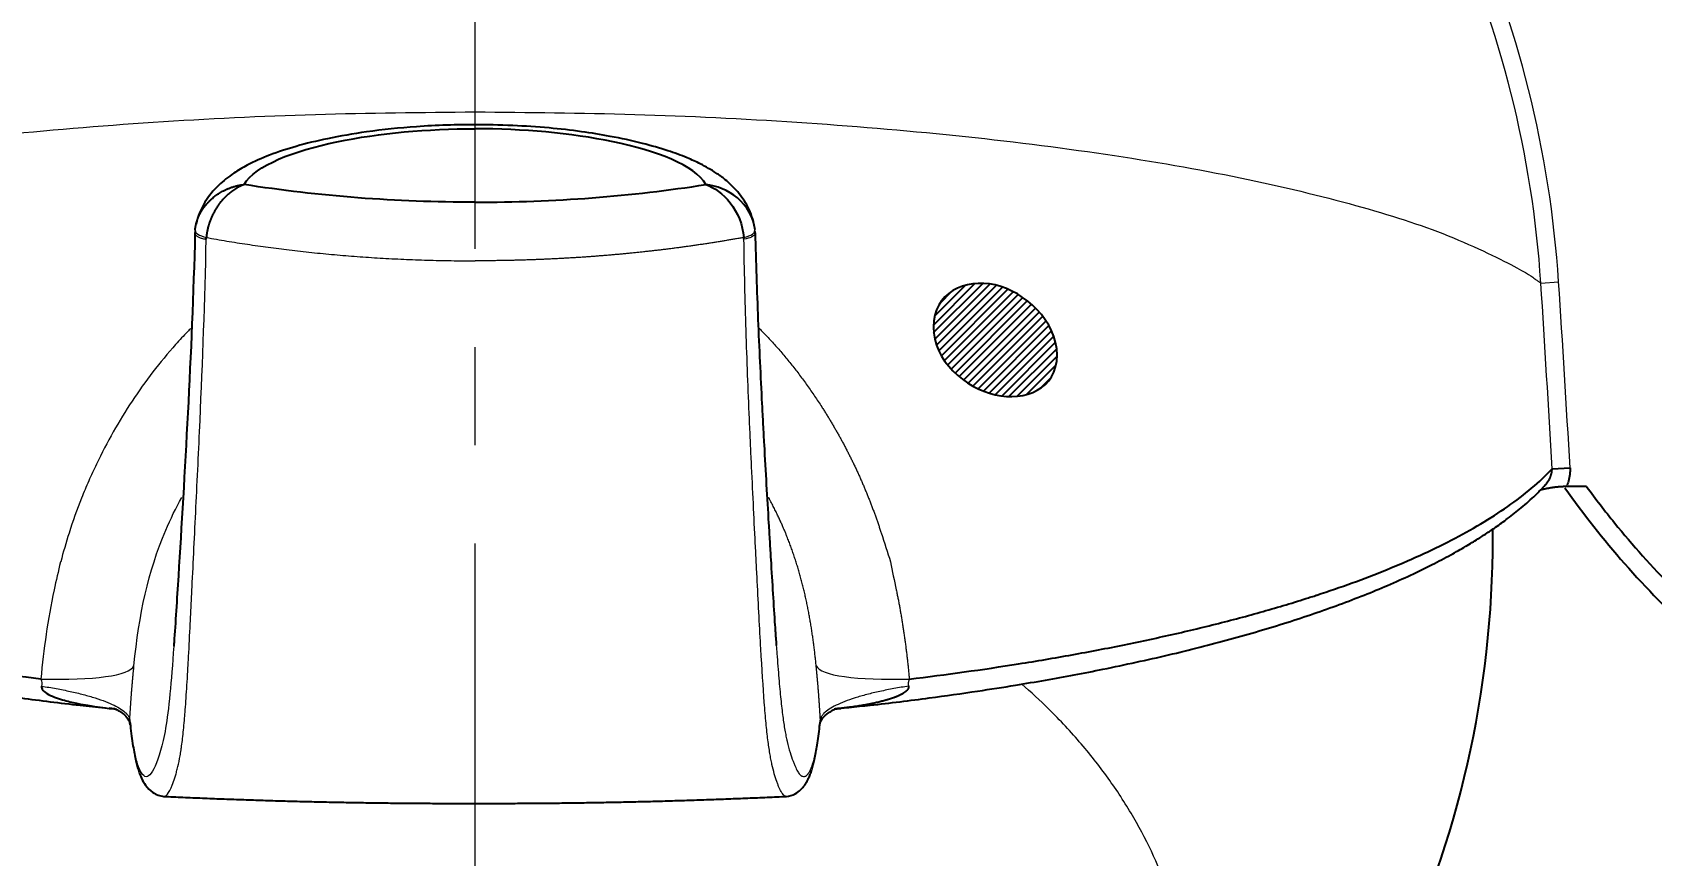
# Model space of a CAD drawing. Header units: millimetres. Extents: x 2068 to 2909, y 530 to 1125.
# Drawn here: x 2270.4 to 2322.7, y 816 to 842.6 of the extents above; entities that cross this region are included whole.
import ezdxf

# ---------------------------------------------------------------- set-up
doc = ezdxf.new("R2010")
doc.units = ezdxf.units.MM
doc.linetypes.add('CENTER2', pattern=[28.575, 19.05, -3.175, 3.175, -3.175])
doc.linetypes.add('CENTERX2', pattern=[101.6, 63.5, -12.7, 12.7, -12.7])
doc.layers.add('CENTER', color=1, linetype='CENTERX2', lineweight=15)
doc.layers.add('DIM', color=3, linetype='Continuous', lineweight=9)
doc.styles.get("Standard").update_dxf_attribs({"font": 'arial.ttf'})
doc.dimstyles.new('ISO-25', dxfattribs={"dimtxt": 5, "dimasz": 5, "dimexe": 1.25, "dimexo": 0.625, "dimgap": 1.5, "dimtad": 1, "dimtih": 1, "dimtoh": 1, "dimdec": 1, "dimdsep": 46, "dimtxsty": 'Standard', "dimcen": 2.5, "dimclrd": 3, "dimclre": 3, "dimclrt": 4, "dimadec": 0, "dimazin": 0, "dimtfac": 1, "dimtdec": 1, "dimtmove": 0, "dimatfit": 3, "dimfxl": 1, "dimarcsym": 0})

# ---------------------------------------------------------------- blocks, each defined once
blk = doc.blocks.new('*D7')
at = {"layer": 'Defpoints', "color": 0, "transparency": 16777216}
for p in [(2353.873, 909.593), (2215.529, 832.382), (2353.873, 832.289)]:
    blk.add_point(p, dxfattribs=at)
at = {"layer": 'DIM', "color": 3, "lineweight": -2, "transparency": 16777216}
for p, q in [((2215.529, 833.007), (2215.529, 910.843)), ((2353.873, 832.914), (2353.873, 910.843)), ((2220.529, 909.593), (2275.054, 909.593)), ((2348.873, 909.593), (2294.456, 909.593))]:
    blk.add_line(p, q, dxfattribs=at)
at = {"layer": 'DIM', "color": 3, "transparency": 16777216}
for points in [[(2220.529, 910.426), (2220.529, 908.759), (2215.529, 909.593)], [(2348.873, 910.426), (2348.873, 908.759), (2353.873, 909.593)]]:
    blk.add_solid(points, dxfattribs=at)
at = {"layer": 'DIM', "color": 4, "transparency": 16777216, "insert": (2276.554, 912.147), "char_height": 5, "attachment_point": 1}
blk.add_mtext('138.3', dxfattribs=at)
blk = doc.blocks.new('*D9')
at = {"layer": 'Defpoints', "color": 0, "transparency": 16777216}
for p in [(2284.701, 868.26), (2376.182, 868.26), (2313.401, 740.774)]:
    blk.add_point(p, dxfattribs=at)
at = {"layer": 'DIM', "color": 3, "lineweight": -2, "transparency": 16777216}
for p, q in [((2285.326, 868.26), (2377.432, 868.26)), ((2376.182, 863.26), (2376.182, 808.57)), ((2376.182, 745.774), (2376.182, 800.464)), ((2314.026, 740.774), (2377.432, 740.774))]:
    blk.add_line(p, q, dxfattribs=at)
at = {"layer": 'DIM', "color": 3, "transparency": 16777216}
for points in [[(2375.349, 863.26), (2377.016, 863.26), (2376.182, 868.26)], [(2375.349, 745.774), (2377.016, 745.774), (2376.182, 740.774)]]:
    blk.add_solid(points, dxfattribs=at)
at = {"layer": 'DIM', "color": 4, "transparency": 16777216, "insert": (2367.963, 807.07), "char_height": 5, "attachment_point": 1}
blk.add_mtext('127.5', dxfattribs=at)

msp = doc.modelspace()

# ---------------------------------------------------------------- hatches: boundary and pattern name
at = {"linetype": 'Continuous'}
h = msp.add_hatch(dxfattribs=at)
h.set_pattern_fill('JIS_WOOD', color=256, scale=0.25)
h.set_pattern_definition([(45, (2362.92296, 773.8202), (-0.125, 0.125), [])])
edge = h.paths.add_edge_path()
edge.add_spline(control_points=[(2299.514, 833.108), (2299.514, 834.198), (2300.535, 834.683), (2301.514, 834.459), (2302.468, 834.241), (2303.514, 833.297), (2303.514, 832.191), (2303.514, 831.09), (2302.474, 830.69), (2301.514, 830.909), (2300.538, 831.133), (2299.514, 832.016), (2299.514, 833.108)], knot_values=[0, 0, 0, 0, 3.705427, 3.705427, 3.705427, 7.458032, 7.458032, 7.458032, 11.230967, 11.230967, 11.230967, 14.920045, 14.920045, 14.920045, 14.920045], degree=3, periodic=0)

# ---------------------------------------------------------------- linework, layer by layer
at = {"linetype": 'Continuous', "lineweight": 18}
msp.add_line((2319.151, 834.522), (2319.725, 834.559), dxfattribs=at)
at = {"linetype": 'Continuous', "lineweight": 25}
for p, q in [((2319.513, 828.518), (2320.093, 828.551)), ((2320.63, 827.944), (2319.977, 827.944)), ((2317.601, 826.298), (2317.601, 826.572)), ((2274.631, 817.933), (2274.637, 817.932)), ((2294.78, 817.932), (2294.773, 817.931))]:
    msp.add_line(p, q, dxfattribs=at)
at = {"linetype": 'Continuous', "lineweight": 18}
for radius in [35.1, 34.524]:
    msp.add_arc((2284.701, 832.26), radius, 3.7558, 44.7453, dxfattribs=at)
at = {"linetype": 'Continuous', "lineweight": 25}
msp.add_arc((2284.701, 826.298), 32.9, 308.9301, 0, dxfattribs=at)
at = {"linetype": 'Continuous', "lineweight": 18}
for centre, major_axis, ratio, start_param, end_param in [((2276.248, 836.174), (-0.597, 0.057), 0.35835, 6.245515, 7.485299), ((2293.153, 836.174), (0.597, 0.057), 0.35835, 5.081071, 6.320856), ((2284.701, 785.48), (0, 168.97), 0.213056, 4.969932, 5.006866), ((2284.701, 785.48), (0, 169.1), 0.216441, 4.969932, 5.006866), ((2284.701, 826.298), (-32.9, 0), 0.21644, 3.141593, 3.177672), ((2268.714, 822.722), (4.972, -0.525), 0.172279, 5.133406, 6.226696), ((2300.687, 822.722), (-4.972, -0.525), 0.172279, 0.056489, 1.149779)]:
    msp.add_ellipse(centre, major_axis=major_axis, ratio=ratio, start_param=start_param, end_param=end_param, dxfattribs=at)
at = {"linetype": 'Continuous', "lineweight": 25}
msp.add_ellipse((2272.273, 815.821), major_axis=(-0.781, -4.939), ratio=0.609308, start_param=3.141741, end_param=3.201267, dxfattribs=at)
at = {"linetype": 'Continuous', "lineweight": 18}
for points, weights, knots in [([(2250.25, 834.522), (2250.293, 834.553), (2250.338, 834.583), (2258.23, 840.052), (2284.701, 840.052)], [0.999185551151, 0.999584163139, 1, 0.805647305596, 1], [0, 0, 0, 0.230368, 0.230368, 1, 1, 1]), ([(2284.701, 840.052), (2311.171, 840.052), (2319.063, 834.583), (2319.108, 834.553), (2319.151, 834.522)], [1, 0.805647305596, 1, 0.999584163139, 0.999185551151], [0, 0, 0, 0.769632, 0.769632, 1, 1, 1])]:
    msp.add_rational_spline(points, weights, degree=2, knots=knots, dxfattribs=at)
at = {"linetype": 'Continuous', "lineweight": 25}
for points, degree, knots in [([(2284.763, 839.638), (2284.103, 839.641), (2282.902, 839.601), (2281.274, 839.435), (2279.981, 839.209), (2278.939, 838.958), (2278.069, 838.673), (2277.413, 838.383), (2276.852, 838.052), (2276.361, 837.664), (2275.912, 837.112), (2275.738, 836.676), (2275.687, 836.427)], 3, [0, 0, 0, 0, 0.169431, 0.312844, 0.43087, 0.529902, 0.619782, 0.702702, 0.755078, 0.821985, 0.904021, 1, 1, 1, 1]), ([(2293.714, 836.427), (2293.67, 836.642), (2293.53, 837.018), (2293.188, 837.498), (2292.83, 837.835), (2292.516, 838.066), (2292.237, 838.238), (2291.94, 838.397), (2291.512, 838.592), (2290.896, 838.818), (2290.069, 839.055), (2289.129, 839.26), (2288.115, 839.424), (2287.062, 839.544), (2285.887, 839.622), (2285.067, 839.639), (2284.638, 839.638)], 3, [0, 0, 0, 0, 0.082893, 0.151173, 0.204178, 0.242348, 0.272449, 0.306871, 0.358531, 0.426799, 0.51115, 0.610693, 0.695111, 0.78802, 0.889613, 1, 1, 1, 1]), ([(2277.239, 837.705), (2277.595, 838.331), (2278.85, 838.796), (2281.622, 839.375), (2283.163, 839.506), (2284.701, 839.506)], 3, [0, 0, 0, 0, 0.5, 0.5, 1, 1, 1, 1]), ([(2292.162, 837.705), (2291.806, 838.331), (2290.551, 838.796), (2287.779, 839.375), (2286.238, 839.506), (2284.701, 839.506)], 3, [0, 0, 0, 0, 0.5, 0.5, 1, 1, 1, 1]), ([(2275.652, 836.239), (2275.652, 836.245), (2275.653, 836.257), (2275.655, 836.274), (2275.658, 836.292), (2275.66, 836.309), (2275.663, 836.327), (2275.666, 836.345), (2275.669, 836.362), (2275.673, 836.38), (2275.677, 836.398), (2275.681, 836.416), (2275.685, 836.434), (2275.69, 836.452), (2275.694, 836.47), (2275.7, 836.488), (2275.705, 836.506), (2275.711, 836.524), (2275.717, 836.542), (2275.723, 836.561), (2275.729, 836.579), (2275.736, 836.597), (2275.743, 836.615), (2275.75, 836.633), (2275.758, 836.651), (2275.766, 836.669), (2275.774, 836.687), (2275.782, 836.705), (2275.791, 836.723), (2275.8, 836.741), (2275.809, 836.759), (2275.819, 836.777), (2275.828, 836.795), (2275.838, 836.813), (2275.849, 836.83), (2275.859, 836.848), (2275.87, 836.865), (2275.881, 836.883), (2275.892, 836.9), (2275.904, 836.917), (2275.915, 836.935), (2275.927, 836.952), (2275.94, 836.969), (2275.952, 836.985), (2275.965, 837.002), (2275.978, 837.019), (2275.991, 837.035), (2276.005, 837.051), (2276.018, 837.068), (2276.032, 837.084), (2276.046, 837.1), (2276.061, 837.115), (2276.075, 837.131), (2276.09, 837.146), (2276.105, 837.162), (2276.12, 837.177), (2276.135, 837.192), (2276.151, 837.207), (2276.166, 837.221), (2276.211, 837.262), (2276.29, 837.328), (2276.409, 837.412), (2276.538, 837.489), (2276.658, 837.548), (2276.764, 837.592), (2276.856, 837.624), (2276.928, 837.646), (2276.977, 837.659), (2277.001, 837.664), (2277.024, 837.67), (2277.046, 837.674), (2277.066, 837.679), (2277.085, 837.682), (2277.103, 837.686), (2277.12, 837.689), (2277.136, 837.691), (2277.151, 837.693), (2277.164, 837.695), (2277.177, 837.697), (2277.188, 837.699), (2277.198, 837.7), (2277.207, 837.701), (2277.215, 837.702), (2277.221, 837.703), (2277.227, 837.704), (2277.231, 837.704), (2277.235, 837.705), (2277.237, 837.705), (2277.238, 837.705), (2277.239, 837.705)], 3, [0, 0, 0, 0, 0.007919, 0.015869, 0.023849, 0.03186, 0.0399, 0.04797, 0.05607, 0.064199, 0.072358, 0.080545, 0.088762, 0.097007, 0.105279, 0.11358, 0.121909, 0.130264, 0.138647, 0.147056, 0.155491, 0.163952, 0.172439, 0.18095, 0.189486, 0.198046, 0.206629, 0.215236, 0.223865, 0.232517, 0.24119, 0.249884, 0.258599, 0.267335, 0.276089, 0.284863, 0.293656, 0.302466, 0.311293, 0.320138, 0.328998, 0.337874, 0.346765, 0.355671, 0.36459, 0.373522, 0.382467, 0.391424, 0.400392, 0.40937, 0.418359, 0.427357, 0.436363, 0.445378, 0.4544, 0.463429, 0.472464, 0.481505, 0.49055, 0.4996, 0.558647, 0.620154, 0.683837, 0.749366, 0.789211, 0.830969, 0.874477, 0.885622, 0.896211, 0.906253, 0.915753, 0.924717, 0.933153, 0.941064, 0.948458, 0.955339, 0.961713, 0.967584, 0.972956, 0.977834, 0.982221, 0.986121, 0.989537, 0.992472, 0.994927, 0.996906, 0.998409, 0.999439, 1, 1, 1, 1]), ([(2277.239, 837.705), (2277.239, 837.705), (2277.238, 837.705), (2277.237, 837.705), (2277.236, 837.704), (2277.234, 837.704), (2277.232, 837.703), (2277.23, 837.702), (2277.227, 837.701), (2277.223, 837.7), (2277.219, 837.698), (2277.215, 837.697), (2277.21, 837.695), (2277.205, 837.693), (2277.199, 837.69), (2277.193, 837.688), (2277.186, 837.685), (2277.179, 837.682), (2277.171, 837.679), (2277.163, 837.676), (2277.155, 837.672), (2277.146, 837.668), (2277.137, 837.664), (2277.127, 837.659), (2277.116, 837.655), (2277.105, 837.65), (2277.094, 837.644), (2277.082, 837.638), (2277.07, 837.632), (2277.057, 837.625), (2277.044, 837.618), (2277.03, 837.611), (2277.016, 837.603), (2277.002, 837.595), (2276.969, 837.576), (2276.922, 837.546), (2276.861, 837.505), (2276.785, 837.448), (2276.695, 837.372), (2276.594, 837.273), (2276.503, 837.172), (2276.44, 837.091), (2276.399, 837.034), (2276.376, 837.001), (2276.354, 836.968), (2276.333, 836.935), (2276.312, 836.901), (2276.292, 836.866), (2276.273, 836.832), (2276.254, 836.797), (2276.236, 836.762), (2276.218, 836.726), (2276.201, 836.691), (2276.185, 836.655), (2276.17, 836.62), (2276.155, 836.584), (2276.141, 836.548), (2276.127, 836.512), (2276.115, 836.476), (2276.103, 836.44), (2276.092, 836.405), (2276.081, 836.369), (2276.072, 836.334), (2276.062, 836.299), (2276.054, 836.264), (2276.047, 836.229), (2276.04, 836.195), (2276.034, 836.161), (2276.028, 836.127), (2276.023, 836.093), (2276.019, 836.06), (2276.016, 836.028), (2276.014, 836.006), (2276.013, 835.995)], 3, [0, 0, 0, 0, 0.000176, 0.000603, 0.001283, 0.002217, 0.003403, 0.004844, 0.00654, 0.00849, 0.010697, 0.01316, 0.01588, 0.018858, 0.022096, 0.025594, 0.029354, 0.033376, 0.037662, 0.042213, 0.047031, 0.052117, 0.057473, 0.0631, 0.069001, 0.075176, 0.081627, 0.088357, 0.095367, 0.102659, 0.110235, 0.118097, 0.126247, 0.134687, 0.143418, 0.181895, 0.217666, 0.250607, 0.318275, 0.382659, 0.443443, 0.500379, 0.517592, 0.534767, 0.5519, 0.568987, 0.586025, 0.603009, 0.619935, 0.636799, 0.653599, 0.670329, 0.686986, 0.703567, 0.720068, 0.736485, 0.752816, 0.769055, 0.785202, 0.801251, 0.817202, 0.833049, 0.848792, 0.864428, 0.879954, 0.895368, 0.910669, 0.925854, 0.940922, 0.955872, 0.970702, 0.985412, 1, 1, 1, 1]), ([(2293.749, 836.239), (2293.712, 836.641), (2293.479, 837.016), (2292.877, 837.526), (2292.513, 837.668), (2292.162, 837.705)], 3, [0, 0, 0, 0, 0.5, 0.5, 1, 1, 1, 1]), ([(2292.162, 837.705), (2292.434, 837.607), (2292.715, 837.408), (2293.179, 836.809), (2293.358, 836.402), (2293.388, 835.995)], 3, [0, 0, 0, 0, 0.5, 0.5, 1, 1, 1, 1]), ([(2275.646, 836.144), (2275.599, 834.165), (2275.513, 832.217), (2275.316, 828.447), (2275.207, 826.634), (2275.062, 824.28), (2275.015, 823.545), (2274.967, 822.867), (2274.965, 822.829), (2274.962, 822.791)], 3, [0, 0, 0, 0, 0.395223, 0.395223, 0.790445, 0.790445, 0.988057, 0.988057, 1, 1, 1, 1]), ([(2293.755, 836.144), (2293.777, 835.203), (2293.808, 834.268), (2293.883, 832.422), (2293.936, 831.284), (2293.995, 830.174), (2294.018, 829.733), (2294.03, 829.513), (2294.066, 828.859), (2294.115, 827.999), (2294.176, 826.963), (2294.212, 826.365), (2294.236, 825.972), (2294.294, 825.002), (2294.349, 824.11), (2294.403, 823.304), (2294.414, 823.147), (2294.429, 822.931), (2294.434, 822.868), (2294.438, 822.805)], 3, [0, 0, 0, 0, 0.186733, 0.186733, 0.373465, 0.420148, 0.420148, 0.466832, 0.466832, 0.560198, 0.653564, 0.700247, 0.700247, 0.746931, 0.933663, 0.933663, 0.980346, 0.980346, 1, 1, 1, 1]), ([(2320.093, 828.551), (2320.102, 828.407), (2320.084, 828.261), (2320.026, 828.062), (2320.004, 828.002), (2319.977, 827.944)], 3, [0, 0, 0, 0, 0.695516, 0.695516, 1, 1, 1, 1]), ([(2270.665, 821.725), (2268.145, 822.028), (2265.747, 822.413), (2262.424, 823.096), (2260.831, 823.465), (2259.357, 823.87), (2258.403, 824.148), (2257.94, 824.291), (2253.91, 825.611), (2251.284, 827.017), (2249.888, 828.518)], 3, [0, 0, 0, 0, 0.25, 0.25, 0.375, 0.4375, 0.4375, 0.5, 0.5, 1, 1, 1, 1]), ([(2298.737, 821.725), (2299.928, 821.868), (2301.109, 822.032), (2302.852, 822.309), (2304.004, 822.504), (2305.695, 822.828), (2307.341, 823.183), (2308.933, 823.568), (2309.954, 823.846), (2310.701, 824.062), (2311.07, 824.172), (2311.493, 824.304), (2311.702, 824.371), (2311.806, 824.404), (2311.858, 824.421), (2311.884, 824.43), (2311.897, 824.434), (2311.903, 824.436), (2311.906, 824.437), (2311.908, 824.438), (2311.909, 824.438), (2311.909, 824.438), (2311.909, 824.438), (2311.91, 824.438), (2312.293, 824.563), (2312.674, 824.695), (2313.426, 824.968), (2313.798, 825.111), (2314.528, 825.407), (2314.886, 825.56), (2315.585, 825.878), (2315.925, 826.043), (2316.585, 826.383), (2316.903, 826.558), (2317.512, 826.92), (2317.804, 827.107), (2318.354, 827.491), (2318.612, 827.688), (2319.092, 828.094), (2319.314, 828.303), (2319.513, 828.518)], 3, [0, 0, 0, 0, 0.125, 0.125, 0.1875, 0.25, 0.3125, 0.375, 0.4375, 0.4375, 0.46875, 0.484375, 0.492188, 0.496094, 0.498047, 0.499023, 0.499512, 0.499756, 0.499878, 0.499939, 0.499969, 0.499985, 0.499985, 0.5, 0.5, 0.5625, 0.5625, 0.625, 0.625, 0.6875, 0.6875, 0.75, 0.75, 0.8125, 0.8125, 0.875, 0.875, 0.9375, 0.9375, 1, 1, 1, 1]), ([(2319.298, 827.995), (2319.306, 828.004), (2319.323, 828.022), (2319.347, 828.052), (2319.37, 828.083), (2319.391, 828.115), (2319.41, 828.146), (2319.427, 828.177), (2319.443, 828.208), (2319.456, 828.239), (2319.468, 828.268), (2319.478, 828.297), (2319.486, 828.326), (2319.493, 828.353), (2319.499, 828.38), (2319.504, 828.405), (2319.508, 828.43), (2319.51, 828.453), (2319.512, 828.476), (2319.513, 828.497), (2319.513, 828.511), (2319.513, 828.518)], 3, [0, 0, 0, 0, 0.062094, 0.13154, 0.199074, 0.26464, 0.328193, 0.389696, 0.449123, 0.506452, 0.561675, 0.614785, 0.665787, 0.714688, 0.761504, 0.806254, 0.848962, 0.889656, 0.928369, 0.965137, 1, 1, 1, 1]), ([(2250.108, 827.999), (2250.207, 827.888), (2250.446, 827.639), (2250.856, 827.277), (2251.324, 826.906), (2251.768, 826.588), (2252.158, 826.332), (2252.465, 826.141), (2252.747, 825.974), (2253.187, 825.723), (2253.838, 825.379), (2254.956, 824.847), (2256.466, 824.224), (2258.335, 823.577), (2260.275, 823.005), (2262.262, 822.5), (2263.973, 822.126), (2265.322, 821.862), (2266.264, 821.69), (2267.303, 821.513), (2268.548, 821.318), (2270.111, 821.099), (2271.539, 820.919), (2272.465, 820.826), (2272.736, 820.8)], 3, [0, 0, 0, 0, 0.033763, 0.076447, 0.112738, 0.15087, 0.178101, 0.1958, 0.21379, 0.234082, 0.280594, 0.33254, 0.422525, 0.510224, 0.586072, 0.661854, 0.737166, 0.768746, 0.799858, 0.8313, 0.87039, 0.918812, 0.976444, 1, 1, 1, 1]), ([(2296.778, 820.811), (2297.01, 820.834), (2297.899, 820.923), (2299.29, 821.099), (2300.853, 821.318), (2302.098, 821.513), (2303.137, 821.69), (2304.079, 821.862), (2305.428, 822.126), (2307.139, 822.5), (2309.126, 823.005), (2310.97, 823.549), (2312.671, 824.131), (2314.241, 824.755), (2315.407, 825.298), (2316.216, 825.724), (2316.702, 826), (2317.073, 826.225), (2317.395, 826.431), (2317.721, 826.65), (2318.11, 826.932), (2318.545, 827.277), (2318.955, 827.639), (2319.194, 827.888), (2319.293, 827.999)], 3, [0, 0, 0, 0, 0.02033, 0.078152, 0.126734, 0.165953, 0.197499, 0.228712, 0.260397, 0.335957, 0.411989, 0.488087, 0.564259, 0.641749, 0.72187, 0.758265, 0.789372, 0.815653, 0.833107, 0.85684, 0.88689, 0.923301, 0.966126, 1, 1, 1, 1]), ([(2319.977, 827.944), (2319.663, 827.944), (2319.315, 827.872), (2319.233, 827.855), (2319.127, 827.829)], 2, [0, 0, 0, 0.733827, 0.733827, 1, 1, 1]), ([(2319.927, 827.905), (2320.529, 827.052), (2321.832, 825.402), (2323.997, 823.188), (2325.585, 821.903), (2326.38, 821.326)], 3, [0, 0, 0, 0, 0.336951, 0.682797, 1, 1, 1, 1]), ([(2320.63, 827.944), (2320.922, 827.546), (2321.223, 827.155), (2322.121, 826.049), (2322.744, 825.354), (2324.151, 823.927), (2324.946, 823.203), (2326.09, 822.28), (2326.405, 822.038), (2326.726, 821.805)], 3, [0, 0, 0, 0, 0.170433, 0.170433, 0.492226, 0.492226, 0.862954, 0.862954, 1, 1, 1, 1]), ([(2270.69, 821.497), (2270.678, 821.453), (2270.694, 821.406), (2270.775, 821.314), (2270.84, 821.27), (2270.993, 821.188), (2271.08, 821.152), (2271.255, 821.089), (2271.343, 821.062), (2271.592, 820.992), (2271.737, 820.96), (2271.981, 820.91), (2272.083, 820.891), (2272.349, 820.847), (2272.476, 820.829), (2272.695, 820.8), (2272.786, 820.789), (2272.873, 820.779)], 3, [0, 0, 0, 0, 0.0625, 0.0625, 0.125, 0.125, 0.1875, 0.1875, 0.25, 0.25, 0.375, 0.375, 0.5, 0.5, 0.75, 0.75, 1, 1, 1, 1]), ([(2298.711, 821.497), (2298.711, 821.496), (2298.712, 821.493), (2298.713, 821.488), (2298.713, 821.483), (2298.714, 821.478), (2298.714, 821.473), (2298.714, 821.468), (2298.714, 821.463), (2298.713, 821.458), (2298.712, 821.453), (2298.711, 821.448), (2298.71, 821.443), (2298.709, 821.438), (2298.707, 821.432), (2298.705, 821.427), (2298.703, 821.422), (2298.701, 821.417), (2298.698, 821.412), (2298.695, 821.406), (2298.692, 821.401), (2298.689, 821.396), (2298.685, 821.39), (2298.682, 821.385), (2298.678, 821.38), (2298.673, 821.374), (2298.669, 821.369), (2298.664, 821.363), (2298.659, 821.358), (2298.654, 821.352), (2298.649, 821.347), (2298.643, 821.342), (2298.637, 821.336), (2298.631, 821.331), (2298.625, 821.325), (2298.618, 821.319), (2298.612, 821.314), (2298.605, 821.308), (2298.597, 821.303), (2298.59, 821.297), (2298.582, 821.292), (2298.574, 821.286), (2298.566, 821.281), (2298.557, 821.275), (2298.549, 821.269), (2298.54, 821.264), (2298.531, 821.258), (2298.521, 821.253), (2298.512, 821.247), (2298.502, 821.241), (2298.492, 821.236), (2298.482, 821.23), (2298.471, 821.225), (2298.46, 821.219), (2298.449, 821.213), (2298.438, 821.208), (2298.427, 821.202), (2298.415, 821.197), (2298.403, 821.191), (2298.391, 821.185), (2298.378, 821.18), (2298.366, 821.174), (2298.353, 821.169), (2298.34, 821.163), (2298.327, 821.158), (2298.313, 821.152), (2298.299, 821.147), (2298.285, 821.141), (2298.271, 821.136), (2298.256, 821.13), (2298.242, 821.125), (2298.227, 821.119), (2298.212, 821.114), (2298.196, 821.108), (2298.181, 821.103), (2298.165, 821.097), (2298.149, 821.092), (2298.132, 821.087), (2298.116, 821.081), (2298.099, 821.076), (2298.082, 821.071), (2298.065, 821.065), (2298.047, 821.06), (2298.029, 821.055), (2298.011, 821.049), (2297.993, 821.044), (2297.94, 821.029), (2297.847, 821.004), (2297.711, 820.971), (2297.562, 820.939), (2297.4, 820.907), (2297.26, 820.882), (2297.145, 820.863), (2297.056, 820.849), (2296.962, 820.835), (2296.862, 820.821), (2296.756, 820.807), (2296.644, 820.793), (2296.567, 820.784), (2296.528, 820.779)], 3, [0, 0, 0, 0, 0.002136, 0.004259, 0.006372, 0.008482, 0.010591, 0.012705, 0.014828, 0.016964, 0.019117, 0.021292, 0.023493, 0.025723, 0.027986, 0.030286, 0.032627, 0.035011, 0.037442, 0.039922, 0.042455, 0.045042, 0.047686, 0.05039, 0.053155, 0.055983, 0.058877, 0.061838, 0.064867, 0.067966, 0.071137, 0.07438, 0.077697, 0.081089, 0.084558, 0.088103, 0.091726, 0.095428, 0.099209, 0.103071, 0.107013, 0.111038, 0.115144, 0.119334, 0.123607, 0.127963, 0.132404, 0.13693, 0.141541, 0.146238, 0.15102, 0.155889, 0.160844, 0.165887, 0.171016, 0.176234, 0.181539, 0.186931, 0.192413, 0.197982, 0.20364, 0.209387, 0.215223, 0.221149, 0.227163, 0.233267, 0.239461, 0.245745, 0.252118, 0.258581, 0.265135, 0.271779, 0.278513, 0.285337, 0.292252, 0.299258, 0.306354, 0.313541, 0.320819, 0.328187, 0.335647, 0.343197, 0.350839, 0.358571, 0.366395, 0.37431, 0.382316, 0.435997, 0.494883, 0.558963, 0.62822, 0.702634, 0.737769, 0.775365, 0.815414, 0.857911, 0.902846, 0.950212, 1, 1, 1, 1]), ([(2273.07, 820.759), (2273.067, 820.759), (2273.071, 820.756), (2273.101, 820.744), (2273.193, 820.698), (2273.346, 820.593), (2273.509, 820.422), (2273.554, 820.312), (2273.556, 820.254)], 3, [0, 0, 0, 0, 0.077033, 0.136467, 0.220503, 0.398588, 0.667318, 1, 1, 1, 1]), ([(2295.846, 820.254), (2295.846, 820.317), (2295.898, 820.433), (2296.084, 820.612), (2296.248, 820.714), (2296.348, 820.76), (2296.367, 820.767), (2296.366, 820.767)], 3, [0, 0, 0, 0, 0.383392, 0.672464, 0.856992, 0.940688, 1, 1, 1, 1]), ([(2273.557, 820.25), (2273.554, 820.258), (2273.551, 820.266), (2273.54, 820.308), (2273.536, 820.351), (2273.539, 820.404)], 3, [0, 0, 0, 0, 0.225406, 0.225406, 1, 1, 1, 1]), ([(2273.556, 820.275), (2273.559, 820.227), (2273.583, 819.942), (2273.647, 819.52), (2273.738, 819.053), (2273.827, 818.745), (2273.911, 818.523), (2274.046, 818.28), (2274.281, 818.027), (2274.508, 817.951), (2274.646, 817.932)], 3, [0, 0, 0, 0, 0.041025, 0.248643, 0.42245, 0.562394, 0.653242, 0.75428, 0.869824, 1, 1, 1, 1]), ([(2294.755, 817.932), (2294.861, 817.942), (2295.034, 817.989), (2295.226, 818.137), (2295.339, 818.27), (2295.396, 818.356), (2295.439, 818.43), (2295.486, 818.525), (2295.536, 818.648), (2295.602, 818.843), (2295.681, 819.144), (2295.766, 819.609), (2295.823, 819.997), (2295.843, 820.246), (2295.845, 820.27)], 3, [0, 0, 0, 0, 0.090203, 0.16162, 0.214273, 0.25043, 0.291896, 0.34432, 0.407673, 0.481953, 0.620752, 0.786527, 0.979204, 1, 1, 1, 1]), ([(2295.846, 820.265), (2295.847, 820.267), (2295.849, 820.272), (2295.851, 820.279), (2295.854, 820.289), (2295.856, 820.299), (2295.858, 820.31), (2295.859, 820.32), (2295.86, 820.329), (2295.861, 820.336), (2295.861, 820.342), (2295.862, 820.349), (2295.862, 820.354), (2295.862, 820.36), (2295.862, 820.365), (2295.862, 820.37), (2295.862, 820.374), (2295.862, 820.378), (2295.862, 820.382), (2295.862, 820.386), (2295.861, 820.389), (2295.861, 820.392), (2295.861, 820.394), (2295.861, 820.397), (2295.861, 820.398), (2295.861, 820.4), (2295.861, 820.4), (2295.861, 820.401)], 3, [0, 0, 0, 0, 0.067481, 0.173911, 0.27357, 0.366757, 0.453839, 0.535264, 0.583289, 0.628213, 0.670049, 0.708812, 0.744521, 0.777201, 0.806883, 0.833611, 0.857444, 0.878469, 0.896811, 0.912665, 0.926329, 0.938274, 0.949195, 0.95999, 0.971587, 0.984747, 1, 1, 1, 1])]:
    msp.add_open_spline(points, degree=degree, knots=knots, dxfattribs=at)
for points, degree in [([(2284.701, 837.132), (2282.163, 837.132), (2279.629, 837.326), (2277.239, 837.705)], 3), ([(2284.701, 837.132), (2287.238, 837.132), (2289.772, 837.326), (2292.162, 837.705)], 3), ([(2275.653, 836.204), (2275.648, 836.109)], 1), ([(2276.01, 835.937), (2276.011, 835.957), (2276.012, 835.976), (2276.013, 835.995)], 3), ([(2293.391, 835.937), (2293.391, 835.957), (2293.389, 835.976), (2293.388, 835.995)], 3), ([(2293.754, 836.109), (2293.748, 836.204)], 1), ([(2293.755, 836.144), (2293.758, 836.132), (2293.757, 836.121), (2293.753, 836.109)], 3), ([(2272.736, 820.8), (2272.756, 820.798)], 1), ([(2272.873, 820.779), (2272.893, 820.777), (2272.913, 820.775), (2272.934, 820.773)], 3), ([(2272.934, 820.773), (2272.991, 820.768), (2273.049, 820.761), (2273.106, 820.752)], 3), ([(2296.467, 820.773), (2296.417, 820.769), (2296.366, 820.763), (2296.316, 820.755)], 3), ([(2296.528, 820.779), (2296.508, 820.777), (2296.488, 820.775), (2296.467, 820.773)], 3), ([(2296.71, 820.805), (2296.778, 820.811)], 1), ([(2274.631, 817.935), (2279.672, 817.694), (2284.763, 817.708)], 2), ([(2284.638, 817.708), (2289.729, 817.695), (2294.77, 817.935)], 2)]:
    msp.add_open_spline(points, degree=degree, dxfattribs=at)
at = {"linetype": 'Continuous', "lineweight": 18}
for points, knots in [([(2274.637, 817.932), (2274.652, 817.931), (2274.679, 817.936), (2274.713, 817.957), (2274.732, 817.975), (2274.744, 817.988), (2274.751, 817.996), (2274.807, 818.067), (2274.887, 818.216), (2274.981, 818.484), (2275.028, 818.642), (2275.048, 818.715), (2275.061, 818.764), (2275.067, 818.79), (2275.1, 818.919), (2275.137, 819.086), (2275.178, 819.313), (2275.194, 819.418), (2275.205, 819.49), (2275.21, 819.527), (2275.237, 819.716), (2275.267, 819.972), (2275.3, 820.33), (2275.314, 820.497), (2275.323, 820.612), (2275.328, 820.671), (2275.351, 820.974), (2275.378, 821.372), (2275.409, 821.896), (2275.422, 822.134), (2275.431, 822.295), (2275.436, 822.376), (2275.458, 822.793), (2275.486, 823.329), (2275.519, 824), (2275.534, 824.297), (2275.544, 824.496), (2275.548, 824.596), (2275.593, 825.506), (2275.636, 826.374), (2275.722, 828.182), (2275.767, 829.122), (2275.894, 831.985), (2275.969, 833.95), (2276.01, 835.937)], [0, 0, 0, 0, 0.02816, 0.051299, 0.062869, 0.062869, 0.074438, 0.074438, 0.166995, 0.213273, 0.236412, 0.247981, 0.247981, 0.259551, 0.259551, 0.305829, 0.328968, 0.340537, 0.340537, 0.352107, 0.352107, 0.398385, 0.421524, 0.433094, 0.433094, 0.444663, 0.444663, 0.490941, 0.51408, 0.52565, 0.52565, 0.537219, 0.537219, 0.583497, 0.606636, 0.618206, 0.618206, 0.629775, 0.629775, 0.722332, 0.722332, 0.814888, 0.814888, 1, 1, 1, 1]), ([(2293.388, 835.995), (2293.366, 835.991), (2293.322, 835.983), (2293.256, 835.971), (2293.189, 835.96), (2293.123, 835.948), (2293.056, 835.936), (2292.99, 835.925), (2292.923, 835.913), (2292.856, 835.902), (2292.789, 835.891), (2292.721, 835.88), (2292.654, 835.868), (2292.587, 835.857), (2292.519, 835.846), (2292.451, 835.836), (2292.383, 835.825), (2292.315, 835.814), (2292.247, 835.804), (2292.179, 835.793), (2292.11, 835.783), (2292.042, 835.772), (2291.973, 835.762), (2291.904, 835.752), (2291.835, 835.742), (2291.766, 835.732), (2291.697, 835.722), (2291.627, 835.712), (2291.558, 835.703), (2291.488, 835.693), (2291.418, 835.684), (2291.348, 835.674), (2291.278, 835.665), (2291.208, 835.656), (2291.138, 835.646), (2291.067, 835.637), (2290.997, 835.628), (2290.926, 835.62), (2290.856, 835.611), (2290.785, 835.602), (2290.714, 835.594), (2290.643, 835.585), (2290.571, 835.577), (2290.5, 835.568), (2290.428, 835.56), (2290.357, 835.552), (2290.285, 835.544), (2290.213, 835.536), (2290.141, 835.528), (2290.069, 835.521), (2289.997, 835.513), (2289.925, 835.505), (2289.853, 835.498), (2289.78, 835.491), (2289.707, 835.483), (2289.635, 835.476), (2289.562, 835.469), (2289.489, 835.462), (2289.416, 835.456), (2289.343, 835.449), (2289.269, 835.442), (2289.196, 835.436), (2289.123, 835.429), (2289.049, 835.423), (2288.975, 835.417), (2288.902, 835.411), (2288.828, 835.405), (2288.754, 835.399), (2288.68, 835.393), (2288.605, 835.387), (2288.531, 835.382), (2288.457, 835.376), (2288.382, 835.371), (2288.307, 835.365), (2288.233, 835.36), (2288.158, 835.355), (2288.083, 835.35), (2288.008, 835.345), (2287.933, 835.341), (2287.858, 835.336), (2287.782, 835.331), (2287.707, 835.327), (2287.631, 835.323), (2287.556, 835.319), (2287.48, 835.314), (2287.404, 835.31), (2287.329, 835.306), (2287.253, 835.303), (2287.177, 835.299), (2287.1, 835.295), (2287.024, 835.292), (2286.948, 835.289), (2286.871, 835.285), (2286.795, 835.282), (2286.718, 835.279), (2286.642, 835.276), (2286.565, 835.274), (2286.488, 835.271), (2286.411, 835.268), (2286.334, 835.266), (2286.257, 835.263), (2286.18, 835.261), (2286.103, 835.259), (2286.026, 835.257), (2285.948, 835.255), (2285.871, 835.253), (2285.793, 835.252), (2285.716, 835.25), (2285.638, 835.249), (2285.56, 835.247), (2285.482, 835.246), (2285.404, 835.245), (2285.327, 835.244), (2285.248, 835.243), (2285.17, 835.242), (2285.092, 835.242), (2285.014, 835.241), (2284.936, 835.241), (2284.857, 835.24), (2284.779, 835.24), (2284.727, 835.24), (2284.701, 835.24)], [0, 0, 0, 0, 0.008031, 0.016067, 0.02411, 0.03216, 0.040215, 0.048277, 0.056345, 0.06442, 0.0725, 0.080587, 0.088681, 0.09678, 0.104886, 0.112999, 0.121117, 0.129242, 0.137374, 0.145511, 0.153656, 0.161806, 0.169963, 0.178126, 0.186296, 0.194472, 0.202654, 0.210843, 0.219038, 0.227239, 0.235447, 0.243661, 0.251881, 0.260107, 0.26834, 0.276578, 0.284823, 0.293074, 0.301332, 0.309595, 0.317864, 0.32614, 0.334421, 0.342709, 0.351003, 0.359302, 0.367608, 0.37592, 0.384237, 0.392561, 0.40089, 0.409226, 0.417568, 0.425916, 0.43427, 0.44263, 0.450996, 0.459368, 0.467747, 0.476131, 0.484522, 0.492919, 0.501323, 0.509733, 0.518149, 0.526571, 0.535, 0.543435, 0.551876, 0.560324, 0.568779, 0.57724, 0.585707, 0.594181, 0.602661, 0.611148, 0.619642, 0.628142, 0.636649, 0.645162, 0.653682, 0.662209, 0.670742, 0.679282, 0.687828, 0.696382, 0.704942, 0.713509, 0.722082, 0.730662, 0.739249, 0.747843, 0.756443, 0.765051, 0.773665, 0.782286, 0.790913, 0.799548, 0.808189, 0.816837, 0.825492, 0.834153, 0.842822, 0.851497, 0.860179, 0.868867, 0.877563, 0.886265, 0.894973, 0.903689, 0.912411, 0.92114, 0.929875, 0.938618, 0.947367, 0.956122, 0.964884, 0.973653, 0.982429, 0.991211, 1, 1, 1, 1]), ([(2294.773, 817.931), (2294.761, 817.931), (2294.749, 817.932), (2294.723, 817.941), (2294.709, 817.948), (2294.669, 817.979), (2294.615, 818.044), (2294.56, 818.149), (2294.519, 818.24), (2294.506, 818.273), (2294.479, 818.341), (2294.465, 818.377), (2294.398, 818.566), (2294.346, 818.748), (2294.286, 819.021), (2294.275, 819.078), (2294.252, 819.197), (2294.218, 819.384), (2294.165, 819.743), (2294.126, 820.1), (2294.097, 820.402), (2294.088, 820.509), (2294.069, 820.733), (2294.059, 820.85), (2294.013, 821.466), (2293.977, 822.047), (2293.901, 823.362), (2293.862, 824.096), (2293.812, 825.084), (2293.801, 825.285), (2293.781, 825.693), (2293.77, 825.9), (2293.738, 826.531), (2293.695, 827.394), (2293.652, 828.294), (2293.62, 828.978), (2293.61, 829.208), (2293.589, 829.67), (2293.538, 830.833), (2293.492, 832.028), (2293.43, 833.965), (2293.406, 834.948), (2293.391, 835.937)], [0, 0, 0, 0, 0.021638, 0.021638, 0.04439, 0.04439, 0.089896, 0.135401, 0.135401, 0.158153, 0.158153, 0.180906, 0.180906, 0.271916, 0.271916, 0.294669, 0.294669, 0.317422, 0.362927, 0.408432, 0.408432, 0.431185, 0.431185, 0.453937, 0.453937, 0.544948, 0.544948, 0.635958, 0.635958, 0.658711, 0.658711, 0.681463, 0.681463, 0.726969, 0.772474, 0.772474, 0.795226, 0.795226, 0.817979, 0.90899, 0.90899, 1, 1, 1, 1]), ([(2275.512, 833.058), (2275.478, 833.024), (2275.378, 832.921), (2275.279, 832.817), (2275.15, 832.677), (2275.085, 832.606), (2274.511, 831.963), (2273.572, 830.742), (2272.705, 829.209), (2272.25, 828.217), (2272.133, 827.943), (2272.055, 827.759), (2272.018, 827.666), (2271.832, 827.201), (2271.697, 826.825), (2271.576, 826.444), (2271.478, 826.136), (2271.388, 825.825), (2271.307, 825.511)], [0, 0, 0, 0, 0.019164, 0.056888, 0.056888, 0.094613, 0.094613, 0.396409, 0.698204, 0.773653, 0.811378, 0.811378, 0.849102, 0.849102, 1, 1, 1, 1.122305, 1.122305, 1.122305, 1.122305]), ([(2293.89, 833.058), (2293.974, 832.972), (2294.152, 832.787), (2294.416, 832.498), (2294.683, 832.189), (2294.942, 831.872), (2295.194, 831.547), (2295.44, 831.213), (2295.678, 830.871), (2295.855, 830.602), (2295.977, 830.411), (2296.046, 830.301), (2296.114, 830.191), (2296.181, 830.08), (2296.247, 829.969), (2296.312, 829.858), (2296.377, 829.746), (2296.44, 829.634), (2296.503, 829.521), (2296.565, 829.408), (2296.626, 829.294), (2296.686, 829.18), (2296.745, 829.065), (2296.803, 828.951), (2296.86, 828.835), (2296.917, 828.72), (2296.973, 828.604), (2297.028, 828.487), (2297.081, 828.37), (2297.135, 828.253), (2297.187, 828.135), (2297.238, 828.017), (2297.289, 827.899), (2297.338, 827.78), (2297.387, 827.66), (2297.435, 827.541), (2297.482, 827.42), (2297.528, 827.3), (2297.574, 827.179), (2297.618, 827.058), (2297.662, 826.936), (2297.705, 826.814), (2297.747, 826.691), (2297.788, 826.568), (2297.814, 826.486), (2297.828, 826.445), (2297.828, 826.445), (2297.828, 826.445), (2297.828, 826.445), (2297.929, 826.134), (2298.03, 825.822), (2298.131, 825.511)], [0, 0, 0, 0, 0.046677, 0.09894, 0.151401, 0.204096, 0.257063, 0.310337, 0.363954, 0.417948, 0.434641, 0.451319, 0.467984, 0.484635, 0.501276, 0.517905, 0.534525, 0.551136, 0.567739, 0.584336, 0.600927, 0.617513, 0.634096, 0.650676, 0.667254, 0.683832, 0.700409, 0.716988, 0.73357, 0.750155, 0.766744, 0.783338, 0.799939, 0.816547, 0.833163, 0.849788, 0.866424, 0.883071, 0.899731, 0.916403, 0.93309, 0.949792, 0.966511, 0.983246, 1, 1, 1, 1, 1, 1, 1.126862, 1.126862, 1.126862, 1.126862]), ([(2273.674, 822.149), (2273.842, 823.836), (2274.125, 825.176), (2274.857, 826.895), (2275.028, 827.25), (2275.217, 827.597)], [0, 0, 0, 0, 0.790448, 0.790448, 1, 1, 1, 1]), ([(2295.727, 822.149), (2295.725, 822.176), (2295.719, 822.231), (2295.71, 822.313), (2295.702, 822.396), (2295.692, 822.478), (2295.683, 822.561), (2295.673, 822.643), (2295.663, 822.725), (2295.653, 822.808), (2295.642, 822.89), (2295.631, 822.973), (2295.619, 823.055), (2295.608, 823.137), (2295.596, 823.22), (2295.583, 823.302), (2295.57, 823.384), (2295.557, 823.466), (2295.544, 823.549), (2295.53, 823.631), (2295.515, 823.713), (2295.5, 823.795), (2295.485, 823.877), (2295.469, 823.959), (2295.453, 824.041), (2295.437, 824.122), (2295.42, 824.204), (2295.402, 824.286), (2295.384, 824.367), (2295.366, 824.449), (2295.347, 824.53), (2295.328, 824.612), (2295.308, 824.693), (2295.288, 824.774), (2295.267, 824.855), (2295.245, 824.936), (2295.223, 825.016), (2295.201, 825.097), (2295.178, 825.178), (2295.154, 825.258), (2295.13, 825.338), (2295.106, 825.418), (2295.08, 825.498), (2295.055, 825.578), (2295.028, 825.658), (2295.001, 825.738), (2294.974, 825.817), (2294.946, 825.896), (2294.918, 825.975), (2294.889, 826.054), (2294.859, 826.133), (2294.829, 826.212), (2294.803, 826.279), (2294.78, 826.337), (2294.761, 826.384), (2294.741, 826.434), (2294.72, 826.485), (2294.697, 826.538), (2294.674, 826.593), (2294.65, 826.649), (2294.624, 826.707), (2294.598, 826.767), (2294.57, 826.829), (2294.541, 826.892), (2294.51, 826.957), (2294.479, 827.024), (2294.446, 827.092), (2294.412, 827.162), (2294.376, 827.233), (2294.339, 827.306), (2294.301, 827.381), (2294.261, 827.457), (2294.223, 827.529), (2294.198, 827.576), (2294.186, 827.596)], [0, 0, 0, 0, 0.014631, 0.029269, 0.043914, 0.058566, 0.073224, 0.087889, 0.10256, 0.117236, 0.131918, 0.146604, 0.161294, 0.175988, 0.190685, 0.205386, 0.220089, 0.234795, 0.249503, 0.264213, 0.278924, 0.293637, 0.308351, 0.323066, 0.337782, 0.352499, 0.367217, 0.381935, 0.396654, 0.411373, 0.426093, 0.440813, 0.455534, 0.470255, 0.484978, 0.499701, 0.514425, 0.52915, 0.543877, 0.558606, 0.573337, 0.58807, 0.602805, 0.617543, 0.632283, 0.647025, 0.661771, 0.676519, 0.69127, 0.706024, 0.720781, 0.73554, 0.750302, 0.758933, 0.767905, 0.777217, 0.78687, 0.796864, 0.807199, 0.817876, 0.828895, 0.840256, 0.851959, 0.864004, 0.876391, 0.889121, 0.902193, 0.915608, 0.929365, 0.943464, 0.957905, 0.972689, 0.987815, 1, 1, 1, 1]), ([(2271.3, 825.511), (2271.227, 825.209), (2271.156, 824.907), (2271.092, 824.603), (2270.89, 823.655), (2270.754, 822.692), (2270.664, 821.725)], [-0.320754, -0.320754, -0.320754, -0.320754, 0, 0, 0, 1, 1, 1, 1]), ([(2298.124, 825.511), (2298.188, 825.208), (2298.251, 824.906), (2298.315, 824.604), (2298.315, 824.604), (2298.315, 824.604), (2298.315, 824.604), (2298.32, 824.582), (2298.329, 824.538), (2298.342, 824.472), (2298.356, 824.405), (2298.369, 824.339), (2298.382, 824.272), (2298.395, 824.204), (2298.408, 824.137), (2298.421, 824.069), (2298.433, 824), (2298.445, 823.932), (2298.457, 823.863), (2298.469, 823.794), (2298.481, 823.724), (2298.493, 823.654), (2298.504, 823.584), (2298.515, 823.513), (2298.527, 823.443), (2298.537, 823.371), (2298.548, 823.3), (2298.559, 823.228), (2298.569, 823.156), (2298.58, 823.084), (2298.59, 823.011), (2298.6, 822.938), (2298.61, 822.864), (2298.619, 822.791), (2298.629, 822.717), (2298.638, 822.642), (2298.647, 822.568), (2298.656, 822.493), (2298.665, 822.417), (2298.674, 822.342), (2298.682, 822.266), (2298.691, 822.189), (2298.699, 822.113), (2298.707, 822.036), (2298.715, 821.959), (2298.722, 821.881), (2298.73, 821.803), (2298.735, 821.751), (2298.737, 821.725)], [-0.317213, -0.317213, -0.317213, -0.317213, 0, 0, 0, 0, 0, 0, 0.022984, 0.046068, 0.069252, 0.092537, 0.115923, 0.13941, 0.162998, 0.186688, 0.21048, 0.234375, 0.258372, 0.282472, 0.306674, 0.330981, 0.35539, 0.379904, 0.404522, 0.429244, 0.454071, 0.479002, 0.504039, 0.529181, 0.554429, 0.579782, 0.605241, 0.630807, 0.656479, 0.682258, 0.708143, 0.734136, 0.760236, 0.786444, 0.812759, 0.839182, 0.865714, 0.892354, 0.919102, 0.945959, 0.972925, 1, 1, 1, 1]), ([(2274.962, 822.791), (2274.92, 822.2), (2274.879, 821.687), (2274.793, 820.791), (2274.747, 820.432), (2274.649, 819.849), (2274.595, 819.615), (2274.421, 819.008), (2274.3, 818.747), (2274.081, 818.513), (2273.974, 818.572), (2273.729, 819.053), (2273.614, 819.655), (2273.54, 820.401)], [0, 0, 0, 0, 0.093755, 0.093755, 0.193541, 0.193541, 0.293327, 0.293327, 0.4929, 0.4929, 0.692472, 0.692472, 1, 1, 1, 1]), ([(2294.438, 822.805), (2294.444, 822.719), (2294.471, 822.344), (2294.519, 821.732), (2294.561, 821.279), (2294.593, 820.971), (2294.603, 820.874), (2294.625, 820.69), (2294.657, 820.429), (2294.702, 820.135), (2294.744, 819.912), (2294.766, 819.807), (2294.777, 819.757), (2294.783, 819.732), (2294.786, 819.72), (2294.787, 819.713), (2294.788, 819.71), (2294.788, 819.709), (2294.788, 819.708), (2294.789, 819.708), (2294.789, 819.707), (2294.789, 819.707), (2294.789, 819.707), (2294.848, 819.451), (2294.915, 819.239), (2294.993, 819.034), (2295.008, 818.995), (2295.037, 818.925), (2295.079, 818.828), (2295.117, 818.756), (2295.165, 818.679), (2295.188, 818.65), (2295.223, 818.618), (2295.235, 818.609), (2295.252, 818.598), (2295.258, 818.595), (2295.269, 818.589), (2295.298, 818.578), (2295.34, 818.575), (2295.381, 818.589), (2295.401, 818.6), (2295.411, 818.607), (2295.416, 818.611), (2295.419, 818.612), (2295.42, 818.613), (2295.421, 818.614), (2295.421, 818.614), (2295.421, 818.614), (2295.421, 818.614), (2295.421, 818.614), (2295.421, 818.614), (2295.421, 818.614), (2295.421, 818.614), (2295.421, 818.614), (2295.425, 818.617), (2295.431, 818.622), (2295.443, 818.635), (2295.448, 818.64), (2295.459, 818.654), (2295.466, 818.661), (2295.479, 818.68), (2295.486, 818.691), (2295.502, 818.716), (2295.511, 818.731), (2295.537, 818.782), (2295.557, 818.825), (2295.6, 818.938), (2295.623, 819.007), (2295.659, 819.137), (2295.672, 819.184), (2295.696, 819.289), (2295.709, 819.346), (2295.734, 819.47), (2295.746, 819.537), (2295.771, 819.682), (2295.783, 819.76), (2295.807, 819.926), (2295.818, 820.014), (2295.841, 820.201), (2295.852, 820.3), (2295.862, 820.404)], [0, 0, 0, 0, 0.013598, 0.06057, 0.107541, 0.107541, 0.131027, 0.131027, 0.154513, 0.201484, 0.22497, 0.236713, 0.242584, 0.24552, 0.246988, 0.247722, 0.248089, 0.248272, 0.248364, 0.24841, 0.248433, 0.248433, 0.248456, 0.248456, 0.342399, 0.342399, 0.365885, 0.365885, 0.38937, 0.436342, 0.436342, 0.483313, 0.483313, 0.506799, 0.506799, 0.518542, 0.518542, 0.530285, 0.577256, 0.600742, 0.612485, 0.618356, 0.621292, 0.62276, 0.623494, 0.623861, 0.624044, 0.624136, 0.624182, 0.624205, 0.624216, 0.624222, 0.624222, 0.624228, 0.624228, 0.671199, 0.671199, 0.694685, 0.694685, 0.718171, 0.718171, 0.741657, 0.741657, 0.765142, 0.765142, 0.812114, 0.812114, 0.859085, 0.859085, 0.882571, 0.882571, 0.906057, 0.906057, 0.929543, 0.929543, 0.953028, 0.953028, 0.976514, 0.976514, 1, 1, 1, 1]), ([(2273.539, 820.404), (2273.539, 820.409), (2273.54, 820.418), (2273.541, 820.436), (2273.542, 820.467), (2273.546, 820.53), (2273.551, 820.621), (2273.558, 820.73), (2273.565, 820.839), (2273.572, 820.947), (2273.58, 821.056), (2273.588, 821.168), (2273.595, 821.263), (2273.602, 821.343), (2273.607, 821.405), (2273.612, 821.468), (2273.617, 821.53), (2273.622, 821.592), (2273.628, 821.654), (2273.633, 821.717), (2273.639, 821.779), (2273.644, 821.84), (2273.65, 821.902), (2273.656, 821.964), (2273.662, 822.026), (2273.668, 822.087), (2273.672, 822.128), (2273.674, 822.149)], [0, 0, 0, 0, 0.007758, 0.015519, 0.031048, 0.062133, 0.124399, 0.187031, 0.249235, 0.310174, 0.372148, 0.435204, 0.499401, 0.534971, 0.570522, 0.606064, 0.641612, 0.677176, 0.712769, 0.748404, 0.784093, 0.819847, 0.855677, 0.891597, 0.927616, 0.963747, 1, 1, 1, 1]), ([(2295.862, 820.404), (2295.862, 820.414), (2295.861, 820.434), (2295.859, 820.464), (2295.857, 820.494), (2295.855, 820.524), (2295.854, 820.554), (2295.852, 820.583), (2295.85, 820.613), (2295.848, 820.643), (2295.846, 820.674), (2295.845, 820.704), (2295.843, 820.734), (2295.841, 820.764), (2295.839, 820.794), (2295.837, 820.824), (2295.835, 820.854), (2295.833, 820.885), (2295.831, 820.915), (2295.829, 820.945), (2295.827, 820.975), (2295.825, 821.006), (2295.823, 821.036), (2295.82, 821.067), (2295.818, 821.097), (2295.816, 821.127), (2295.814, 821.158), (2295.811, 821.188), (2295.809, 821.219), (2295.807, 821.25), (2295.804, 821.289), (2295.8, 821.338), (2295.795, 821.397), (2295.79, 821.455), (2295.786, 821.513), (2295.781, 821.571), (2295.776, 821.629), (2295.771, 821.687), (2295.766, 821.745), (2295.76, 821.803), (2295.755, 821.861), (2295.75, 821.918), (2295.744, 821.976), (2295.739, 822.034), (2295.733, 822.091), (2295.729, 822.13), (2295.727, 822.149)], [0, 0, 0, 0, 0.017226, 0.03444, 0.051645, 0.06884, 0.086028, 0.10321, 0.120386, 0.137559, 0.154728, 0.171896, 0.189064, 0.206232, 0.223403, 0.240576, 0.257754, 0.274938, 0.292129, 0.309327, 0.326536, 0.343754, 0.360985, 0.378229, 0.395487, 0.41276, 0.430051, 0.447359, 0.464687, 0.482035, 0.499405, 0.532512, 0.565617, 0.598728, 0.631854, 0.665006, 0.698193, 0.731424, 0.764708, 0.798056, 0.831476, 0.864979, 0.898573, 0.932268, 0.966074, 1, 1, 1, 1]), ([(2298.736, 821.725), (2298.735, 821.722), (2298.733, 821.717), (2298.729, 821.708), (2298.726, 821.7), (2298.723, 821.692), (2298.72, 821.684), (2298.718, 821.676), (2298.715, 821.668), (2298.713, 821.66), (2298.711, 821.652), (2298.709, 821.644), (2298.708, 821.636), (2298.706, 821.628), (2298.705, 821.62), (2298.704, 821.612), (2298.703, 821.604), (2298.703, 821.596), (2298.702, 821.588), (2298.702, 821.58), (2298.702, 821.573), (2298.702, 821.565), (2298.702, 821.557), (2298.702, 821.549), (2298.703, 821.542), (2298.704, 821.534), (2298.705, 821.527), (2298.706, 821.519), (2298.707, 821.512), (2298.709, 821.505), (2298.71, 821.5), (2298.711, 821.497)], [0, 0, 0, 0, 0.039681, 0.07879, 0.117345, 0.155364, 0.192867, 0.229871, 0.266399, 0.302471, 0.338109, 0.373336, 0.408175, 0.442651, 0.47679, 0.510616, 0.544157, 0.577439, 0.610492, 0.643343, 0.676022, 0.708558, 0.740981, 0.773322, 0.805612, 0.837881, 0.87016, 0.902481, 0.934874, 0.96737, 1, 1, 1, 1]), ([(2299.283, 797.248), (2299.767, 797.537), (2300.236, 797.842), (2301.14, 798.478), (2301.574, 798.809), (2302.405, 799.496), (2302.801, 799.852), (2303.55, 800.583), (2303.904, 800.959), (2304.567, 801.727), (2304.876, 802.119), (2305.449, 802.915), (2305.712, 803.319), (2306.191, 804.135), (2306.407, 804.546), (2306.793, 805.374), (2306.963, 805.789), (2307.257, 806.619), (2307.381, 807.034), (2307.586, 807.86), (2307.666, 808.271), (2307.786, 809.086), (2307.825, 809.49), (2307.855, 810.088), (2307.861, 810.286), (2307.861, 810.532), (2307.861, 810.581), (2307.86, 810.68), (2307.858, 810.828), (2307.853, 810.977), (2307.831, 811.475), (2307.795, 811.879), (2307.68, 812.693), (2307.602, 813.104), (2307.402, 813.93), (2307.281, 814.345), (2306.992, 815.175), (2306.825, 815.591), (2306.445, 816.419), (2306.231, 816.831), (2305.757, 817.648), (2305.497, 818.053), (2304.93, 818.851), (2304.623, 819.244), (2303.965, 820.014), (2303.613, 820.391), (2302.962, 821.033), (2302.671, 821.302), (2302.37, 821.565)], [0, 0, 0, 0, 0.048197, 0.048197, 0.096395, 0.096395, 0.144592, 0.144592, 0.19279, 0.19279, 0.240987, 0.240987, 0.289185, 0.289185, 0.337382, 0.337382, 0.385579, 0.385579, 0.433777, 0.433777, 0.481974, 0.481974, 0.530172, 0.530172, 0.55427, 0.55427, 0.560295, 0.560295, 0.56632, 0.578369, 0.578369, 0.626566, 0.626566, 0.674764, 0.674764, 0.722961, 0.722961, 0.771159, 0.771159, 0.819356, 0.819356, 0.867554, 0.867554, 0.915751, 0.915751, 0.963948, 0.963948, 1, 1, 1, 1])]:
    msp.add_open_spline(points, degree=3, knots=knots, dxfattribs=at)
for points, weights, degree in [([(2275.646, 836.144), (2275.614, 836.002), (2276.01, 835.937)], [1, 0.812684953086, 1], 2), ([(2276.013, 835.995), (2278.758, 835.496), (2281.696, 835.24), (2284.701, 835.24)], [0.999999865747, 0.999999863336, 0.999999862386, 0.999999862421], 3), ([(2270.69, 821.497), (2273.469, 821.067), (2273.539, 820.404)], [1, 0.851311459208, 1], 2), ([(2298.711, 821.497), (2295.932, 821.067), (2295.862, 820.404)], [1, 0.851311454212, 1], 2)]:
    msp.add_rational_spline(points, weights, degree=degree, dxfattribs=at)
for points in [[(2275.646, 836.144), (2275.647, 836.176), (2275.649, 836.207), (2275.652, 836.239)], [(2293.753, 836.109), (2293.728, 836.038), (2293.587, 835.969), (2293.391, 835.937)], [(2270.664, 821.725), (2270.699, 821.646), (2270.708, 821.569), (2270.69, 821.497)]]:
    msp.add_open_spline(points, degree=3, dxfattribs=at)
at = {"lineweight": -3}
msp.add_open_spline([(2299.514, 833.108), (2299.514, 834.198), (2300.535, 834.683), (2301.514, 834.459), (2302.468, 834.241), (2303.514, 833.297), (2303.514, 832.191), (2303.514, 831.09), (2302.474, 830.69), (2301.514, 830.909), (2300.538, 831.133), (2299.514, 832.016), (2299.514, 833.108)], degree=3, knots=[0, 0, 0, 0, 3.705427, 3.705427, 3.705427, 7.458032, 7.458032, 7.458032, 11.230967, 11.230967, 11.230967, 14.920045, 14.920045, 14.920045, 14.920045], dxfattribs=at)
at = {"linetype": 'Continuous', "lineweight": 25}
msp.add_rational_spline([(2296.347, 820.76), (2296.437, 820.774), (2296.528, 820.779)], [0.995593808921, 0.997351104302, 1], degree=2, dxfattribs=at)
at = {"layer": 'CENTER', "color": 1, "linetype": 'CENTER2'}
msp.add_line((2284.701, 749.903), (2284.701, 896.563), dxfattribs=at)

# ---------------------------------------------------------------- dimensions: what is measured, and where the dimension line sits
at = {"layer": 'DIM'}
dim = msp.add_linear_dim(base=(2353.873, 909.593), p1=(2215.529, 832.382), p2=(2353.873, 832.289), dimstyle='ISO-25', override={"dimtad": 0, "dimcen": 5, "dimfxl": 1.25}, dxfattribs=at)
dim.commit()
dim.dimension.update_dxf_attribs({"geometry": '*D7', "text_midpoint": (2284.755, 909.593), "dimtype": 160})
dim = msp.add_linear_dim(base=(2376.182, 868.26), p1=(2313.401, 740.774), p2=(2284.701, 868.26), angle=90, dimstyle='ISO-25', override={"dimdsep": 46, "dimcen": 5, "dimfxl": 1.25}, dxfattribs=at)
dim.commit()
dim.dimension.update_dxf_attribs({"geometry": '*D9', "text_midpoint": (2376.182, 804.517), "dimtype": 160})

doc.saveas('drawing.dxf')
